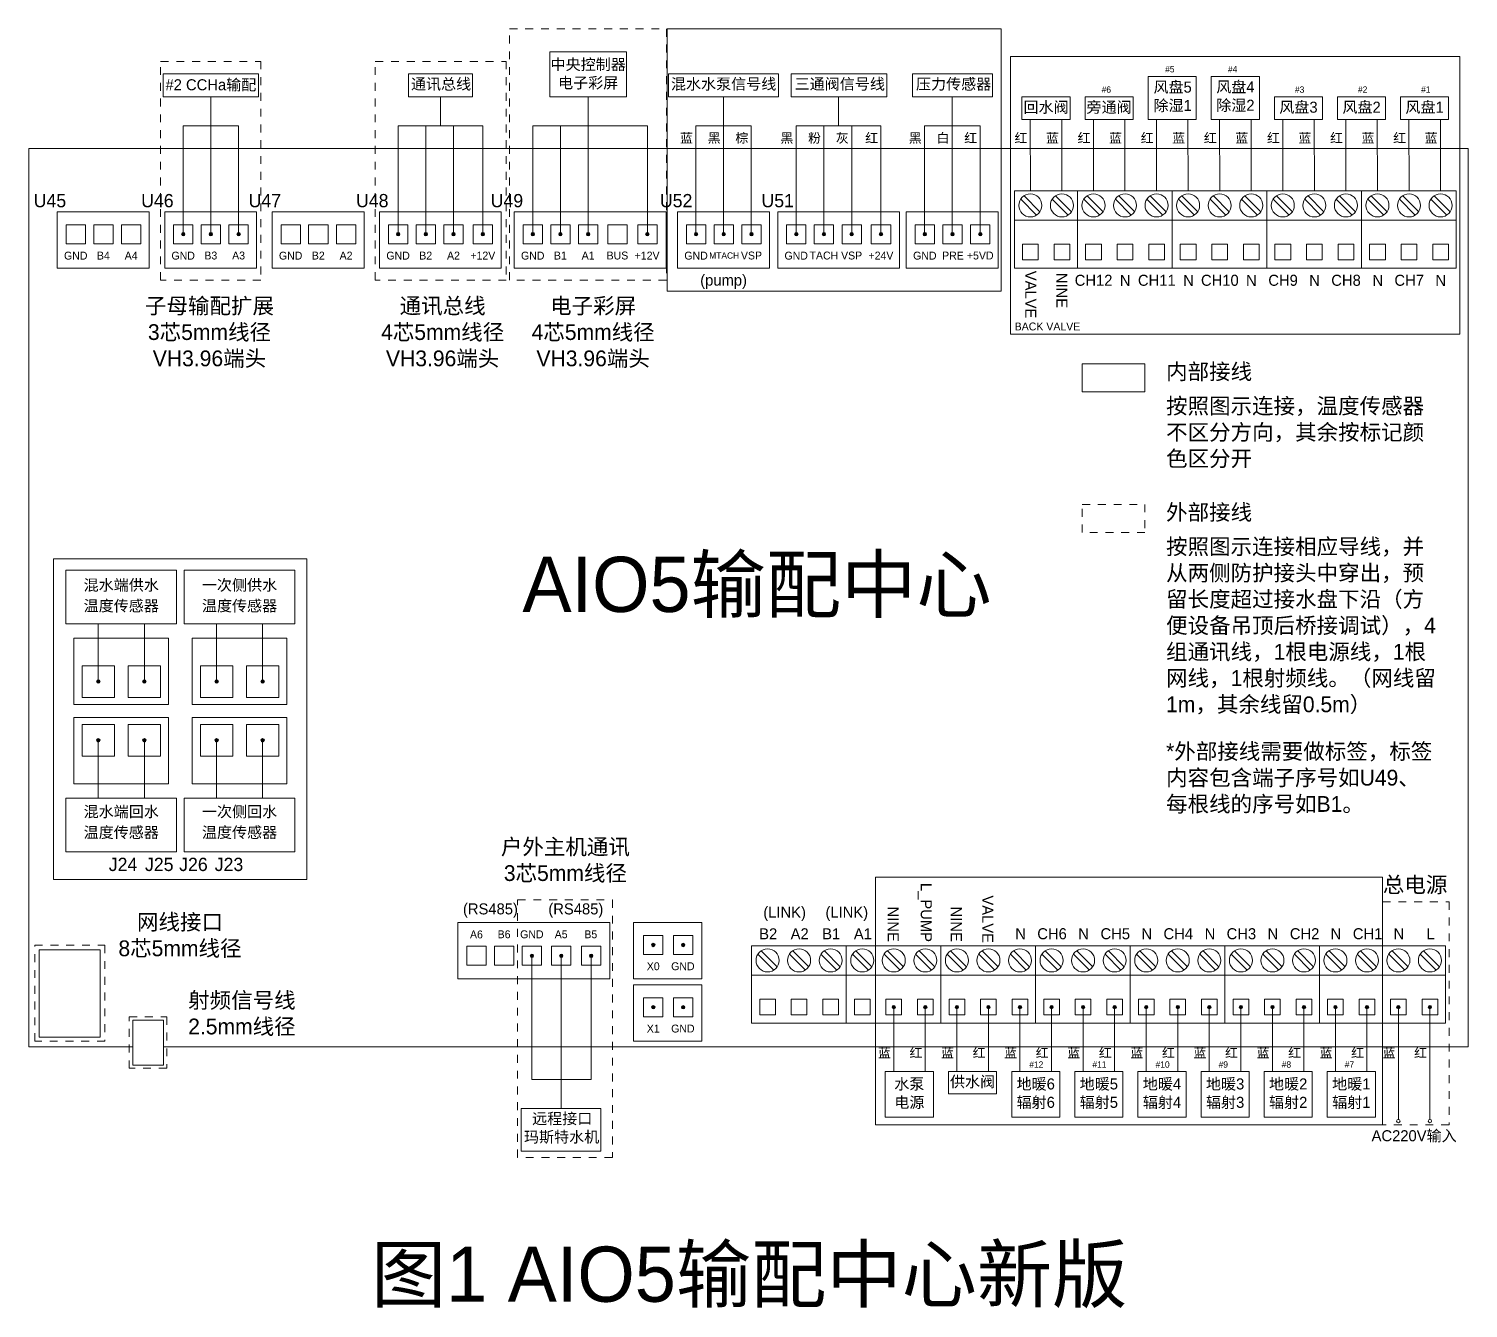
# Model space of a CAD drawing. Header units: millimetres. Extents: x 206 to 1899, y -454 to 296.
# Drawn here: x 1806.9 to 1898.2, y 150.5 to 231.6 of the extents above; entities that cross this region are included whole.
import ezdxf

# ---------------------------------------------------------------- set-up
doc = ezdxf.new("R2010")
doc.units = ezdxf.units.MM
doc.linetypes.add('HIDDEN', pattern=[0.2, 0.1, -0.1])
for name, color, linetype, lineweight in [('标注层', 2, 'Continuous', 15), ('细实线', 7, 'Continuous', 15), ('虚线', 1, 'HIDDEN', 35)]:
    doc.layers.add(name, color=color, linetype=linetype, lineweight=lineweight)
doc.styles.add('微软雅黑M', font='思源黑体M_1.ttf', dxfattribs={"height": 1})
doc.styles.add('长仿宋', font='', dxfattribs={"height": 3.5})
doc.styles.get('长仿宋').set_extended_font_data('仿宋_GB2312')

# ---------------------------------------------------------------- blocks, each defined once
blk = doc.blocks.new('端子')
at = {"lineweight": 9}
blk.add_line((-3.995, -4.903), (-3.995, 0), dxfattribs=at)
at = {"layer": '细实线', "lineweight": 9}
for p, q in [((-3.995, 0), (0, 0)), ((0, 0), (0, -4.903)), ((-2.596, -1.545), (-3.606, -0.534)), ((-2.383, -1.333), (-3.394, -0.322)), ((-0.596, -1.545), (-1.606, -0.534)), ((-0.383, -1.333), (-1.394, -0.322)), ((-3.995, -1.867), (0, -1.867)), ((-3.494, -3.395), (-2.496, -3.395)), ((-3.494, -4.391), (-3.494, -3.395)), ((-2.496, -3.395), (-2.496, -4.391)), ((-1.494, -3.395), (-0.496, -3.395)), ((-1.494, -4.391), (-1.494, -3.395)), ((-0.496, -3.395), (-0.496, -4.391)), ((-2.496, -4.391), (-3.494, -4.391)), ((-0.496, -4.391), (-1.494, -4.391)), ((0, -4.903), (-3.995, -4.903))]:
    blk.add_line(p, q, dxfattribs=at)
for centre in [(-2.995, -0.933), (-0.995, -0.933)]:
    blk.add_circle(centre, 0.73, dxfattribs=at)
blk = doc.blocks.new('接线端子3')
at = {"layer": '细实线', "lineweight": 9}
for p, q in [((-6.005, 0), (0, 0)), ((-6.005, -1.867), (-6.005, 0)), ((0, 0), (0, -4.903)), ((-4.596, -1.545), (-5.606, -0.534)), ((-4.383, -1.333), (-5.394, -0.322)), ((-2.596, -1.545), (-3.606, -0.534)), ((-2.383, -1.333), (-3.394, -0.322)), ((-0.596, -1.545), (-1.606, -0.534)), ((-0.383, -1.333), (-1.394, -0.322)), ((-6.005, -1.867), (0, -1.867)), ((-6.005, -1.867), (-6.005, -4.903)), ((-5.494, -3.395), (-4.496, -3.395)), ((-5.494, -4.391), (-5.494, -3.395)), ((-4.496, -3.395), (-4.496, -4.391)), ((-3.494, -3.395), (-2.496, -3.395)), ((-3.494, -4.391), (-3.494, -3.395)), ((-2.496, -3.395), (-2.496, -4.391)), ((-1.494, -3.395), (-0.496, -3.395)), ((-1.494, -4.391), (-1.494, -3.395)), ((-0.496, -3.395), (-0.496, -4.391)), ((-4.496, -4.391), (-5.494, -4.391)), ((-2.496, -4.391), (-3.494, -4.391)), ((-0.496, -4.391), (-1.494, -4.391)), ((0, -4.903), (-6.005, -4.903))]:
    blk.add_line(p, q, dxfattribs=at)
for centre in [(-4.995, -0.933), (-2.995, -0.933), (-0.995, -0.933)]:
    blk.add_circle(centre, 0.73, dxfattribs=at)

msp = doc.modelspace()

# ---------------------------------------------------------------- hatches: boundary and pattern name
at = {"lineweight": 9}
h = msp.add_hatch(color=256, dxfattribs=at)
h.dxf.hatch_style = 1
h.paths.add_polyline_path([(1816.796, 218.55, 1), (1816.576, 218.55, 1)])
h = msp.add_hatch(color=256, dxfattribs=at)
h.dxf.hatch_style = 1
h.paths.add_polyline_path([(1818.549, 218.55, 1), (1818.329, 218.55, 1)])
h = msp.add_hatch(color=256, dxfattribs=at)
h.dxf.hatch_style = 1
h.paths.add_polyline_path([(1820.311, 218.55, 1), (1820.091, 218.55, 1)])
h = msp.add_hatch(color=256, dxfattribs=at)
h.dxf.hatch_style = 1
h.paths.add_polyline_path([(1830.427, 218.55, 1), (1830.207, 218.55, 1)])
h = msp.add_hatch(color=256, dxfattribs=at)
h.dxf.hatch_style = 1
h.paths.add_polyline_path([(1832.18, 218.55, 1), (1831.96, 218.55, 1)])
h = msp.add_hatch(color=256, dxfattribs=at)
h.dxf.hatch_style = 1
h.paths.add_polyline_path([(1833.941, 218.55, 1), (1833.721, 218.55, 1)])
h = msp.add_hatch(color=256, dxfattribs=at)
h.dxf.hatch_style = 1
h.paths.add_polyline_path([(1835.801, 218.55, 1), (1835.581, 218.55, 1)])
h = msp.add_hatch(color=256, dxfattribs=at)
h.dxf.hatch_style = 1
h.paths.add_polyline_path([(1838.967, 218.55, 1), (1838.747, 218.55, 1)])
h = msp.add_hatch(color=256, dxfattribs=at)
h.dxf.hatch_style = 1
h.paths.add_polyline_path([(1840.72, 218.55, 1), (1840.5, 218.55, 1)])
h = msp.add_hatch(color=256, dxfattribs=at)
h.dxf.hatch_style = 1
h.paths.add_polyline_path([(1842.482, 218.55, 1), (1842.262, 218.55, 1)])
h = msp.add_hatch(color=256, dxfattribs=at)
h.dxf.hatch_style = 1
h.paths.add_polyline_path([(1846.237, 218.55, 1), (1846.017, 218.55, 1)])
h = msp.add_hatch(color=256, dxfattribs=at)
h.dxf.hatch_style = 1
h.paths.add_polyline_path([(1849.327, 218.55, 1), (1849.107, 218.55, 1)])
h = msp.add_hatch(color=256, dxfattribs=at)
h.dxf.hatch_style = 1
h.paths.add_polyline_path([(1851.08, 218.55, 1), (1850.86, 218.55, 1)])
h = msp.add_hatch(color=256, dxfattribs=at)
h.dxf.hatch_style = 1
h.paths.add_polyline_path([(1852.842, 218.55, 1), (1852.622, 218.55, 1)])
h = msp.add_hatch(color=256, dxfattribs=at)
h.dxf.hatch_style = 1
h.paths.add_polyline_path([(1855.68, 218.55, 1), (1855.461, 218.55, 1)])
h = msp.add_hatch(color=256, dxfattribs=at)
h.dxf.hatch_style = 1
h.paths.add_polyline_path([(1857.433, 218.55, 1), (1857.213, 218.55, 1)])
h = msp.add_hatch(color=256, dxfattribs=at)
h.dxf.hatch_style = 1
h.paths.add_polyline_path([(1859.195, 218.55, 1), (1858.975, 218.55, 1)])
h = msp.add_hatch(color=256, dxfattribs=at)
h.dxf.hatch_style = 1
h.paths.add_polyline_path([(1861.055, 218.55, 1), (1860.835, 218.55, 1)])
h = msp.add_hatch(color=256, dxfattribs=at)
h.dxf.hatch_style = 1
h.paths.add_polyline_path([(1863.838, 218.55, 1), (1863.618, 218.55, 1)])
h = msp.add_hatch(color=256, dxfattribs=at)
h.dxf.hatch_style = 1
h.paths.add_polyline_path([(1865.591, 218.55, 1), (1865.371, 218.55, 1)])
h = msp.add_hatch(color=256, dxfattribs=at)
h.dxf.hatch_style = 1
h.paths.add_polyline_path([(1867.353, 218.55, 1), (1867.133, 218.55, 1)])
h = msp.add_hatch(color=256, dxfattribs=at)
h.dxf.hatch_style = 1
h.paths.add_polyline_path([(1811.409, 190.189, 1), (1811.189, 190.189, 1)])
h = msp.add_hatch(color=256, dxfattribs=at)
h.dxf.hatch_style = 1
h.paths.add_polyline_path([(1814.331, 190.189, 1), (1814.111, 190.189, 1)])
h = msp.add_hatch(color=256, dxfattribs=at)
h.dxf.hatch_style = 1
h.paths.add_polyline_path([(1818.912, 190.189, 1), (1818.692, 190.189, 1)])
h = msp.add_hatch(color=256, dxfattribs=at)
h.dxf.hatch_style = 1
h.paths.add_polyline_path([(1821.833, 190.189, 1), (1821.613, 190.189, 1)])
h = msp.add_hatch(color=256, dxfattribs=at)
h.dxf.hatch_style = 1
h.paths.add_polyline_path([(1811.189, 186.464, 1), (1811.409, 186.464, 1)])
h = msp.add_hatch(color=256, dxfattribs=at)
h.dxf.hatch_style = 1
h.paths.add_polyline_path([(1814.111, 186.464, 1), (1814.331, 186.464, 1)])
h = msp.add_hatch(color=256, dxfattribs=at)
h.dxf.hatch_style = 1
h.paths.add_polyline_path([(1818.692, 186.464, 1), (1818.912, 186.464, 1)])
h = msp.add_hatch(color=256, dxfattribs=at)
h.dxf.hatch_style = 1
h.paths.add_polyline_path([(1821.613, 186.464, 1), (1821.833, 186.464, 1)])
h = msp.add_hatch(color=256, dxfattribs=at)
h.dxf.hatch_style = 1
h.paths.add_polyline_path([(1846.611, 173.491, 1), (1846.391, 173.491, 1)])
h = msp.add_hatch(color=256, dxfattribs=at)
h.dxf.hatch_style = 1
h.paths.add_polyline_path([(1848.506, 173.491, 1), (1848.286, 173.491, 1)])
h = msp.add_hatch(color=256, dxfattribs=at)
h.dxf.hatch_style = 1
h.paths.add_polyline_path([(1838.912, 172.803, 1), (1838.692, 172.803, 1)])
h = msp.add_hatch(color=256, dxfattribs=at)
h.dxf.hatch_style = 1
h.paths.add_polyline_path([(1840.772, 172.803, 1), (1840.552, 172.803, 1)])
h = msp.add_hatch(color=256, dxfattribs=at)
h.dxf.hatch_style = 1
h.paths.add_polyline_path([(1842.667, 172.803, 1), (1842.447, 172.803, 1)])
h = msp.add_hatch(color=256, dxfattribs=at)
h.dxf.hatch_style = 1
h.paths.add_polyline_path([(1846.611, 169.542, 1), (1846.391, 169.542, 1)])
h = msp.add_hatch(color=256, dxfattribs=at)
h.dxf.hatch_style = 1
h.paths.add_polyline_path([(1848.506, 169.542, 1), (1848.286, 169.542, 1)])
h = msp.add_hatch(color=256, dxfattribs=at)
h.dxf.hatch_style = 1
h.paths.add_polyline_path([(1861.865, 169.55, 1), (1861.645, 169.55, 1)])
h = msp.add_hatch(color=256, dxfattribs=at)
h.dxf.hatch_style = 1
h.paths.add_polyline_path([(1863.865, 169.55, 1), (1863.645, 169.55, 1)])
h = msp.add_hatch(color=256, dxfattribs=at)
h.dxf.hatch_style = 1
h.paths.add_polyline_path([(1865.87, 169.55, 1), (1865.65, 169.55, 1)])
h = msp.add_hatch(color=256, dxfattribs=at)
h.dxf.hatch_style = 1
h.paths.add_polyline_path([(1867.87, 169.55, 1), (1867.65, 169.55, 1)])
h = msp.add_hatch(color=256, dxfattribs=at)
h.dxf.hatch_style = 1
h.paths.add_polyline_path([(1869.87, 169.55, 1), (1869.65, 169.55, 1)])
h = msp.add_hatch(color=256, dxfattribs=at)
h.dxf.hatch_style = 1
h.paths.add_polyline_path([(1871.875, 169.55, 1), (1871.655, 169.55, 1)])
h = msp.add_hatch(color=256, dxfattribs=at)
h.dxf.hatch_style = 1
h.paths.add_polyline_path([(1873.875, 169.55, 1), (1873.655, 169.55, 1)])
h = msp.add_hatch(color=256, dxfattribs=at)
h.dxf.hatch_style = 1
h.paths.add_polyline_path([(1875.875, 169.55, 1), (1875.655, 169.55, 1)])
h = msp.add_hatch(color=256, dxfattribs=at)
h.dxf.hatch_style = 1
h.paths.add_polyline_path([(1877.88, 169.55, 1), (1877.66, 169.55, 1)])
h = msp.add_hatch(color=256, dxfattribs=at)
h.dxf.hatch_style = 1
h.paths.add_polyline_path([(1879.88, 169.55, 1), (1879.66, 169.55, 1)])
h = msp.add_hatch(color=256, dxfattribs=at)
h.dxf.hatch_style = 1
h.paths.add_polyline_path([(1881.88, 169.55, 1), (1881.66, 169.55, 1)])
h = msp.add_hatch(color=256, dxfattribs=at)
h.dxf.hatch_style = 1
h.paths.add_polyline_path([(1883.885, 169.55, 1), (1883.665, 169.55, 1)])
h = msp.add_hatch(color=256, dxfattribs=at)
h.dxf.hatch_style = 1
h.paths.add_polyline_path([(1885.885, 169.55, 1), (1885.665, 169.55, 1)])
h = msp.add_hatch(color=256, dxfattribs=at)
h.dxf.hatch_style = 1
h.paths.add_polyline_path([(1887.885, 169.55, 1), (1887.665, 169.55, 1)])
h = msp.add_hatch(color=256, dxfattribs=at)
h.dxf.hatch_style = 1
h.paths.add_polyline_path([(1889.88, 169.55, 1), (1889.66, 169.55, 1)])
h = msp.add_hatch(color=256, dxfattribs=at)
h.dxf.hatch_style = 1
h.paths.add_polyline_path([(1891.88, 169.55, 1), (1891.66, 169.55, 1)])
h = msp.add_hatch(color=256, dxfattribs=at)
h.dxf.hatch_style = 1
h.paths.add_polyline_path([(1893.874, 169.55, 1), (1893.654, 169.55, 1)])
h = msp.add_hatch(color=256, dxfattribs=at)
h.dxf.hatch_style = 1
h.paths.add_polyline_path([(1895.874, 169.55, 1), (1895.654, 169.55, 1)])

# ---------------------------------------------------------------- linework, layer by layer
for centre in [(1816.686, 218.55), (1818.439, 218.55), (1820.201, 218.55), (1830.317, 218.55), (1832.07, 218.55), (1833.831, 218.55), (1835.691, 218.55), (1838.857, 218.55), (1840.61, 218.55), (1842.372, 218.55), (1846.127, 218.55), (1849.217, 218.55), (1850.97, 218.55), (1852.732, 218.55), (1855.571, 218.55), (1857.323, 218.55), (1859.085, 218.55), (1860.945, 218.55), (1863.728, 218.55), (1865.481, 218.55), (1867.243, 218.55), (1811.299, 190.189), (1814.221, 190.189), (1818.802, 190.189), (1821.723, 190.189), (1811.299, 186.464), (1814.221, 186.464), (1818.802, 186.464), (1821.723, 186.464), (1846.501, 173.491), (1848.396, 173.491), (1838.802, 172.803), (1840.662, 172.803), (1842.557, 172.803), (1846.501, 169.542), (1848.396, 169.542), (1861.755, 169.55), (1863.755, 169.55), (1865.76, 169.55), (1867.76, 169.55), (1869.76, 169.55), (1871.765, 169.55), (1873.765, 169.55), (1875.765, 169.55), (1877.77, 169.55), (1879.77, 169.55), (1881.77, 169.55), (1883.775, 169.55), (1885.775, 169.55), (1887.775, 169.55), (1889.77, 169.55), (1891.77, 169.55), (1893.764, 169.55), (1895.764, 169.55), (1893.764, 162.324), (1895.764, 162.324)]:
    msp.add_circle(centre, 0.11, dxfattribs=at)
at = {"layer": '细实线', "lineweight": 9}
for p, q in [((1818.439, 225.419), (1818.439, 227.263)), ((1833.004, 225.419), (1833.004, 227.263)), ((1842.372, 225.419), (1842.372, 227.263)), ((1850.955, 225.419), (1850.955, 227.263)), ((1858.258, 225.419), (1858.258, 227.263)), ((1865.466, 225.419), (1865.466, 227.263)), ((1816.686, 218.55), (1816.686, 225.419)), ((1816.686, 225.419), (1820.201, 225.419)), ((1818.439, 218.55), (1818.439, 225.419)), ((1818.439, 225.419), (1818.439, 225.419)), ((1820.201, 218.55), (1820.201, 225.419)), ((1830.317, 218.55), (1830.317, 225.419)), ((1830.317, 225.419), (1835.691, 225.419)), ((1832.07, 218.55), (1832.07, 225.419)), ((1833.831, 218.55), (1833.831, 225.419)), ((1835.691, 218.55), (1835.691, 225.419)), ((1838.857, 218.55), (1838.857, 225.419)), ((1838.857, 225.419), (1846.127, 225.419)), ((1840.61, 218.55), (1840.61, 225.419)), ((1842.372, 218.55), (1842.372, 225.419)), ((1846.127, 218.55), (1846.127, 225.419)), ((1849.202, 218.55), (1849.202, 225.419)), ((1849.202, 225.419), (1852.716, 225.419)), ((1850.955, 218.55), (1850.955, 225.419)), ((1850.955, 225.419), (1850.955, 225.419)), ((1852.716, 218.55), (1852.716, 225.419)), ((1855.571, 218.55), (1855.571, 225.419)), ((1855.571, 225.419), (1860.945, 225.419)), ((1857.323, 218.55), (1857.323, 225.419)), ((1859.085, 218.55), (1859.085, 225.419)), ((1860.945, 218.55), (1860.945, 225.419)), ((1863.713, 218.55), (1863.713, 225.419)), ((1863.713, 225.419), (1867.227, 225.419)), ((1865.466, 218.55), (1865.466, 225.419)), ((1867.227, 218.55), (1867.227, 225.419)), ((1869.42, 221.308), (1873.414, 221.308)), ((1869.42, 219.441), (1869.42, 221.308)), ((1871.03, 219.976), (1870.02, 220.986)), ((1873.03, 219.976), (1872.02, 220.986)), ((1873.414, 221.308), (1873.414, 216.406)), ((1870.818, 219.763), (1869.807, 220.774)), ((1872.818, 219.763), (1871.807, 220.774)), ((1869.42, 219.441), (1873.414, 219.441)), ((1869.42, 219.441), (1869.42, 216.406)), ((1869.92, 217.913), (1870.917, 217.913)), ((1869.92, 216.917), (1869.92, 217.913)), ((1870.917, 217.913), (1870.917, 216.917)), ((1871.92, 217.913), (1872.917, 217.913)), ((1871.92, 216.917), (1871.92, 217.913)), ((1872.917, 217.913), (1872.917, 216.917)), ((1873.414, 216.406), (1869.42, 216.406)), ((1870.917, 216.917), (1869.92, 216.917)), ((1872.917, 216.917), (1871.92, 216.917)), ((1811.299, 190.189), (1811.299, 193.851)), ((1814.221, 190.189), (1814.221, 193.851)), ((1818.802, 190.189), (1818.802, 193.851)), ((1821.723, 190.189), (1821.723, 193.851)), ((1811.299, 186.464), (1811.299, 182.802)), ((1814.221, 186.464), (1814.221, 182.802)), ((1818.802, 186.464), (1818.802, 182.802)), ((1821.723, 186.464), (1821.723, 182.802)), ((1838.802, 172.803), (1838.802, 164.967)), ((1840.662, 172.803), (1840.662, 164.967)), ((1842.557, 172.803), (1842.557, 164.967)), ((1838.802, 164.967), (1842.557, 164.967)), ((1840.662, 164.967), (1840.662, 163.123)), ((1840.662, 163.123), (1840.662, 163.123))]:
    msp.add_line(p, q, dxfattribs=at)
at = {"layer": '细实线', "color": 1, "lineweight": 9}
for p, q in [((1870.419, 221.308), (1870.413, 225.817)), ((1874.421, 221.308), (1874.415, 225.817)), ((1878.424, 221.308), (1878.418, 225.817)), ((1882.429, 221.308), (1882.423, 225.817)), ((1886.434, 221.308), (1886.428, 225.817)), ((1890.434, 221.308), (1890.428, 225.817)), ((1894.438, 221.308), (1894.433, 225.817)), ((1863.755, 169.55), (1863.755, 165.473)), ((1867.76, 169.55), (1867.76, 165.473)), ((1871.76, 169.55), (1871.76, 165.473)), ((1875.765, 169.55), (1875.765, 165.473)), ((1879.77, 169.55), (1879.77, 165.473)), ((1883.77, 169.55), (1883.77, 165.473)), ((1887.775, 169.55), (1887.775, 165.473)), ((1891.77, 169.55), (1891.77, 165.473)), ((1895.764, 169.55), (1895.764, 162.434))]:
    msp.add_line(p, q, dxfattribs=at)
at = {"layer": '细实线', "color": 5, "lineweight": 9}
for p, q in [((1872.419, 221.308), (1872.412, 225.817)), ((1876.421, 221.308), (1876.414, 225.817)), ((1880.424, 221.308), (1880.417, 225.817)), ((1884.429, 221.308), (1884.422, 225.817)), ((1888.434, 221.308), (1888.427, 225.817)), ((1892.434, 221.308), (1892.427, 225.817)), ((1896.438, 221.308), (1896.432, 225.817)), ((1861.755, 169.55), (1861.755, 165.473)), ((1865.76, 169.55), (1865.76, 165.473)), ((1869.76, 169.55), (1869.76, 165.473)), ((1873.765, 169.55), (1873.765, 165.473)), ((1877.77, 169.55), (1877.77, 165.473)), ((1881.77, 169.55), (1881.77, 165.473)), ((1885.775, 169.55), (1885.775, 165.473)), ((1889.77, 169.55), (1889.77, 165.473)), ((1893.764, 169.55), (1893.764, 162.434))]:
    msp.add_line(p, q, dxfattribs=at)
at = {"layer": '细实线', "lineweight": 9, "ltscale": 10}
for points in [[(1847.371, 231.571), (1868.575, 231.571), (1868.575, 214.932), (1847.371, 214.932)], [(1869.158, 229.812), (1897.654, 229.812), (1897.654, 212.221), (1869.158, 212.221)], [(1808.461, 197.973), (1824.527, 197.973), (1824.527, 177.648), (1808.461, 177.648)], [(1860.6, 177.783), (1892.764, 177.783), (1892.764, 162.079), (1860.6, 162.079)]]:
    msp.add_lwpolyline(points, close=True, dxfattribs=at)
at = {"layer": '细实线', "lineweight": 9}
for points in [[(1839.931, 230.12), (1844.812, 230.12), (1844.812, 227.263), (1839.931, 227.263)], [(1815.41, 228.709), (1821.468, 228.709), (1821.468, 227.263), (1815.41, 227.263)], [(1830.98, 228.709), (1835.028, 228.709), (1835.028, 227.263), (1830.98, 227.263)], [(1847.473, 228.709), (1854.436, 228.709), (1854.436, 227.263), (1847.473, 227.263)], [(1855.24, 228.709), (1861.305, 228.709), (1861.305, 227.263), (1855.24, 227.263)], [(1862.953, 228.709), (1868.023, 228.709), (1868.023, 227.263), (1862.953, 227.263)], [(1880.946, 225.817), (1877.893, 225.817), (1877.893, 228.555), (1880.946, 228.555)], [(1884.951, 225.817), (1881.898, 225.817), (1881.898, 228.555), (1884.951, 228.555)], [(1872.939, 225.817), (1869.887, 225.817), (1869.887, 227.263), (1872.939, 227.263)], [(1876.941, 225.817), (1873.888, 225.817), (1873.888, 227.263), (1876.941, 227.263)], [(1888.951, 225.817), (1885.898, 225.817), (1885.898, 227.263), (1888.951, 227.263)], [(1892.955, 225.817), (1889.903, 225.817), (1889.903, 227.263), (1892.955, 227.263)], [(1896.95, 225.817), (1893.898, 225.817), (1893.898, 227.263), (1896.95, 227.263)], [(1808.694, 219.975), (1814.521, 219.975), (1814.521, 216.406), (1808.694, 216.406)], [(1809.257, 219.15), (1810.484, 219.15), (1810.484, 217.949), (1809.257, 217.949)], [(1811.01, 219.15), (1812.237, 219.15), (1812.237, 217.949), (1811.01, 217.949)], [(1812.772, 219.15), (1813.999, 219.15), (1813.999, 217.949), (1812.772, 217.949)], [(1815.51, 219.975), (1821.336, 219.975), (1821.336, 216.406), (1815.51, 216.406)], [(1816.072, 219.15), (1817.3, 219.15), (1817.3, 217.949), (1816.072, 217.949)], [(1817.825, 219.15), (1819.053, 219.15), (1819.053, 217.949), (1817.825, 217.949)], [(1819.587, 219.15), (1820.814, 219.15), (1820.814, 217.949), (1819.587, 217.949)], [(1822.325, 219.975), (1828.152, 219.975), (1828.152, 216.406), (1822.325, 216.406)], [(1822.888, 219.15), (1824.115, 219.15), (1824.115, 217.949), (1822.888, 217.949)], [(1824.641, 219.15), (1825.868, 219.15), (1825.868, 217.949), (1824.641, 217.949)], [(1826.402, 219.15), (1827.63, 219.15), (1827.63, 217.949), (1826.402, 217.949)], [(1829.14, 219.975), (1836.855, 219.975), (1836.855, 216.406), (1829.14, 216.406)], [(1829.703, 219.15), (1830.93, 219.15), (1830.93, 217.949), (1829.703, 217.949)], [(1831.456, 219.15), (1832.683, 219.15), (1832.683, 217.949), (1831.456, 217.949)], [(1833.218, 219.15), (1834.445, 219.15), (1834.445, 217.949), (1833.218, 217.949)], [(1835.077, 219.15), (1836.305, 219.15), (1836.305, 217.949), (1835.077, 217.949)], [(1837.681, 219.975), (1847.311, 219.975), (1847.311, 216.406), (1837.681, 216.406)], [(1838.243, 219.15), (1839.471, 219.15), (1839.471, 217.949), (1838.243, 217.949)], [(1839.996, 219.15), (1841.224, 219.15), (1841.224, 217.949), (1839.996, 217.949)], [(1841.758, 219.15), (1842.986, 219.15), (1842.986, 217.949), (1841.758, 217.949)], [(1843.618, 219.15), (1844.845, 219.15), (1844.845, 217.949), (1843.618, 217.949)], [(1845.513, 219.15), (1846.741, 219.15), (1846.741, 217.949), (1845.513, 217.949)], [(1848.041, 219.975), (1853.868, 219.975), (1853.868, 216.406), (1848.041, 216.406)], [(1848.604, 219.15), (1849.831, 219.15), (1849.831, 217.949), (1848.604, 217.949)], [(1850.357, 219.15), (1851.584, 219.15), (1851.584, 217.949), (1850.357, 217.949)], [(1852.118, 219.15), (1853.346, 219.15), (1853.346, 217.949), (1852.118, 217.949)], [(1854.394, 219.975), (1862.109, 219.975), (1862.109, 216.406), (1854.394, 216.406)], [(1854.957, 219.15), (1856.184, 219.15), (1856.184, 217.949), (1854.957, 217.949)], [(1856.71, 219.15), (1857.937, 219.15), (1857.937, 217.949), (1856.71, 217.949)], [(1858.472, 219.15), (1859.699, 219.15), (1859.699, 217.949), (1858.472, 217.949)], [(1860.331, 219.15), (1861.559, 219.15), (1861.559, 217.949), (1860.331, 217.949)], [(1862.552, 219.975), (1868.379, 219.975), (1868.379, 216.406), (1862.552, 216.406)], [(1863.115, 219.15), (1864.342, 219.15), (1864.342, 217.949), (1863.115, 217.949)], [(1864.868, 219.15), (1866.095, 219.15), (1866.095, 217.949), (1864.868, 217.949)], [(1866.63, 219.15), (1867.857, 219.15), (1867.857, 217.949), (1866.63, 217.949)], [(1873.704, 210.339), (1877.688, 210.339), (1877.688, 208.556), (1873.704, 208.556)], [(1809.246, 193.851), (1816.263, 193.851), (1816.263, 197.26), (1809.246, 197.26)], [(1816.748, 193.851), (1823.765, 193.851), (1823.765, 197.26), (1816.748, 197.26)], [(1809.752, 188.736), (1815.757, 188.736), (1815.757, 192.944), (1809.752, 192.944)], [(1817.254, 188.736), (1823.259, 188.736), (1823.259, 192.944), (1817.254, 192.944)], [(1810.276, 191.19), (1812.322, 191.19), (1812.322, 189.187), (1810.276, 189.187)], [(1813.198, 191.19), (1815.244, 191.19), (1815.244, 189.187), (1813.198, 189.187)], [(1817.779, 191.19), (1819.824, 191.19), (1819.824, 189.187), (1817.779, 189.187)], [(1820.7, 191.19), (1822.746, 191.19), (1822.746, 189.187), (1820.7, 189.187)], [(1809.752, 183.709), (1815.757, 183.709), (1815.757, 187.918), (1809.752, 187.918)], [(1810.276, 185.463), (1812.322, 185.463), (1812.322, 187.466), (1810.276, 187.466)], [(1813.198, 185.463), (1815.244, 185.463), (1815.244, 187.466), (1813.198, 187.466)], [(1817.254, 183.709), (1823.259, 183.709), (1823.259, 187.918), (1817.254, 187.918)], [(1817.779, 185.463), (1819.824, 185.463), (1819.824, 187.466), (1817.779, 187.466)], [(1820.7, 185.463), (1822.746, 185.463), (1822.746, 187.466), (1820.7, 187.466)], [(1809.246, 182.802), (1816.263, 182.802), (1816.263, 179.393), (1809.246, 179.393)], [(1816.748, 182.802), (1823.765, 182.802), (1823.765, 179.393), (1816.748, 179.393)], [(1834.111, 174.916), (1843.741, 174.916), (1843.741, 171.347), (1834.111, 171.347)], [(1845.255, 174.916), (1849.58, 174.916), (1849.58, 171.347), (1845.255, 171.347)], [(1845.887, 174.092), (1847.115, 174.092), (1847.115, 172.89), (1845.887, 172.89)], [(1847.783, 174.092), (1849.01, 174.092), (1849.01, 172.89), (1847.783, 172.89)], [(1807.543, 173.174), (1811.409, 173.174), (1811.409, 167.643), (1807.543, 167.643)], [(1834.674, 173.404), (1835.901, 173.404), (1835.901, 172.202), (1834.674, 172.202)], [(1836.427, 173.404), (1837.654, 173.404), (1837.654, 172.202), (1836.427, 172.202)], [(1838.188, 173.404), (1839.416, 173.404), (1839.416, 172.202), (1838.188, 172.202)], [(1840.048, 173.404), (1841.276, 173.404), (1841.276, 172.202), (1840.048, 172.202)], [(1841.943, 173.404), (1843.171, 173.404), (1843.171, 172.202), (1841.943, 172.202)], [(1845.255, 170.967), (1849.58, 170.967), (1849.58, 167.398), (1845.255, 167.398)], [(1845.887, 170.143), (1847.115, 170.143), (1847.115, 168.941), (1845.887, 168.941)], [(1847.783, 170.143), (1849.01, 170.143), (1849.01, 168.941), (1847.783, 168.941)], [(1813.487, 165.866), (1815.431, 165.866), (1815.431, 168.718), (1813.487, 168.718)], [(1864.271, 162.581), (1861.218, 162.581), (1861.218, 165.473), (1864.271, 165.473)], [(1868.275, 164.057), (1865.223, 164.057), (1865.223, 165.473), (1868.275, 165.473)], [(1872.286, 162.581), (1869.234, 162.581), (1869.234, 165.473), (1872.286, 165.473)], [(1876.289, 162.581), (1873.237, 162.581), (1873.237, 165.473), (1876.289, 165.473)], [(1880.294, 162.581), (1877.242, 162.581), (1877.242, 165.473), (1880.294, 165.473)], [(1884.299, 162.581), (1881.247, 162.581), (1881.247, 165.473), (1884.299, 165.473)], [(1888.299, 162.581), (1885.247, 162.581), (1885.247, 165.473), (1888.299, 165.473)], [(1892.304, 162.581), (1889.252, 162.581), (1889.252, 165.473), (1892.304, 165.473)], [(1838.12, 163.123), (1843.179, 163.123), (1843.179, 160.413), (1838.12, 160.413)]]:
    msp.add_lwpolyline(points, close=True, dxfattribs=at)
msp.add_lwpolyline([(1813.487, 167.022), (1806.889, 167.022), (1806.889, 223.988), (1898.193, 223.988), (1898.193, 167.022), (1815.431, 167.022)], dxfattribs=at)
for centre in [(1870.419, 220.375), (1872.419, 220.375)]:
    msp.add_circle(centre, 0.73, dxfattribs=at)
at = {"layer": '虚线', "lineweight": 9, "ltscale": 5}
for points in [[(1837.383, 231.571), (1847.34, 231.571), (1847.34, 215.643), (1837.383, 215.643)], [(1815.251, 229.505), (1821.606, 229.505), (1821.606, 215.643), (1815.251, 215.643)], [(1828.866, 229.505), (1837.177, 229.505), (1837.177, 215.643), (1828.866, 215.643)], [(1873.704, 201.423), (1877.688, 201.423), (1877.688, 199.64), (1873.704, 199.64)], [(1837.895, 176.343), (1843.908, 176.343), (1843.908, 160.014), (1837.895, 160.014)], [(1892.764, 176.226), (1896.98, 176.226), (1896.98, 162.079), (1892.764, 162.079)], [(1807.268, 173.469), (1811.718, 173.469), (1811.718, 167.396), (1807.268, 167.396)], [(1813.255, 168.931), (1815.636, 168.931), (1815.636, 165.669), (1813.255, 165.669)]]:
    msp.add_lwpolyline(points, close=True, dxfattribs=at)

# ---------------------------------------------------------------- block references
at = {"lineweight": 9}
for name, p in [('接线端子3', (1879.419, 221.308)), ('接线端子3', (1885.423, 221.308)), ('接线端子3', (1891.428, 221.308)), ('接线端子3', (1897.433, 221.308)), ('接线端子3', (1858.745, 173.443)), ('接线端子3', (1864.75, 173.443)), ('接线端子3', (1870.755, 173.443)), ('接线端子3', (1876.76, 173.443)), ('接线端子3', (1882.765, 173.443)), ('接线端子3', (1888.77, 173.443)), ('端子', (1892.764, 173.443)), ('端子', (1896.759, 173.443))]:
    msp.add_blockref(name, p, dxfattribs=at)

# ---------------------------------------------------------------- texts
at = {"lineweight": 9, "char_height": 0.4, "width": 0.84624, "attachment_point": 1, "style": '微软雅黑M'}
for s, insert in [('#5', (1878.969, 229.209)), ('#4', (1882.954, 229.209)), ('#6', (1874.94, 227.918)), ('#3', (1887.201, 227.918)), ('#2', (1891.201, 227.918)), ('#1', (1895.206, 227.918)), ('#12', (1870.35, 166.11)), ('#11', (1874.355, 166.11)), ('#10', (1878.36, 166.11)), ('#9', (1882.36, 166.11)), ('#8', (1886.365, 166.11)), ('#7', (1890.36, 166.11))]:
    msp.add_mtext(s, dxfattribs=dict(at, insert=insert))
at = {"layer": '标注层', "color": 0, "lineweight": 9, "style": '长仿宋'}
for s, width, gutter_width, insert, char_height, attachment_point in [('{\\f思源黑体M|b0|i0|c134|p34;通讯总线}', 8.14739, 17.5, (1831.128, 228.423), 0.7, 1), ('{\\f思源黑体M|b0|i0|c134|p34;混水水泵信号线}', 8.14739, 17.5, (1847.621, 228.423), 0.7, 1), ('{\\f思源黑体M|b0|i0|c134|p34;三通阀信号线}', 8.14739, 17.5, (1855.465, 228.423), 0.7, 1), ('{\\f思源黑体M|b0|i0|c134|p34;压力传感器}', 8.14739, 17.5, (1863.165, 228.423), 0.7, 1), ('{\\f思源黑体M|b0|i0|c134|p34;风盘5\\P除湿1}', 3.05239, 17.5, (1879.443, 227.255), 0.7, 5), ('{\\f思源黑体M|b0|i0|c134|p34;风盘4\\P除湿2}', 3.05239, 17.5, (1883.424, 227.269), 0.7, 5), ('{\\f思源黑体M|b0|i0|c134|p34;回水阀}', 3.05239, 17.5, (1871.413, 226.563), 0.7, 5), ('{\\f思源黑体M|b0|i0|c134|p34;旁通阀}', 3.05239, 17.5, (1875.415, 226.563), 0.7, 5), ('{\\f思源黑体M|b0|i0|c134|p34;风盘3}', 3.05239, 17.5, (1887.424, 226.563), 0.7, 5), ('{\\f思源黑体M|b0|i0|c134|p34;风盘2}', 3.05239, 17.5, (1891.429, 226.563), 0.7, 5), ('{\\f思源黑体M|b0|i0|c134|p34;风盘1}', 3.05239, 17.5, (1895.424, 226.563), 0.7, 5), ('{\\f思源黑体M|b0|i0|c134|p34;蓝}', 1.76671, 21, (1848.198, 224.951), 0.6, 1), ('{\\f思源黑体M|b0|i0|c134|p34;黑}', 1.76671, 21, (1849.951, 224.951), 0.6, 1), ('{\\f思源黑体M|b0|i0|c134|p34;棕}', 1.76671, 21, (1851.713, 224.951), 0.6, 1), ('{\\f思源黑体M|b0|i0|c134|p34;黑}', 1.76671, 21, (1854.567, 224.951), 0.6, 1), ('{\\f思源黑体M|b0|i0|c134|p34;粉}', 1.76671, 21, (1856.32, 224.951), 0.6, 1), ('{\\f思源黑体M|b0|i0|c134|p34;灰}', 1.76671, 21, (1858.082, 224.951), 0.6, 1), ('{\\f思源黑体M|b0|i0|c134|p34;红}', 1.76671, 21, (1859.942, 224.951), 0.6, 1), ('{\\f思源黑体M|b0|i0|c134|p34;黑}', 1.76671, 21, (1862.709, 224.951), 0.6, 1), ('{\\f思源黑体M|b0|i0|c134|p34;白}', 1.76671, 21, (1864.462, 224.951), 0.6, 1), ('{\\f思源黑体M|b0|i0|c134|p34;红}', 1.76671, 21, (1866.224, 224.951), 0.6, 1), ('{\\f思源黑体M|b0|i0|c134|p34;红}', 1.76671, 21, (1869.412, 224.951), 0.6, 1), ('{\\f思源黑体M|b0|i0|c134|p34;蓝}', 1.76671, 21, (1871.412, 224.951), 0.6, 1), ('{\\f思源黑体M|b0|i0|c134|p34;红}', 1.76671, 21, (1873.414, 224.951), 0.6, 1), ('{\\f思源黑体M|b0|i0|c134|p34;蓝}', 1.76671, 21, (1875.414, 224.951), 0.6, 1), ('{\\f思源黑体M|b0|i0|c134|p34;红}', 1.76671, 21, (1877.417, 224.951), 0.6, 1), ('{\\f思源黑体M|b0|i0|c134|p34;蓝}', 1.76671, 21, (1879.417, 224.951), 0.6, 1), ('{\\f思源黑体M|b0|i0|c134|p34;红}', 1.76671, 21, (1881.422, 224.951), 0.6, 1), ('{\\f思源黑体M|b0|i0|c134|p34;蓝}', 1.76671, 21, (1883.422, 224.951), 0.6, 1), ('{\\f思源黑体M|b0|i0|c134|p34;红}', 1.76671, 21, (1885.427, 224.951), 0.6, 1), ('{\\f思源黑体M|b0|i0|c134|p34;蓝}', 1.76671, 21, (1887.426, 224.951), 0.6, 1), ('{\\f思源黑体M|b0|i0|c134|p34;红}', 1.76671, 21, (1889.427, 224.951), 0.6, 1), ('{\\f思源黑体M|b0|i0|c134|p34;蓝}', 1.76671, 21, (1891.426, 224.951), 0.6, 1), ('{\\f思源黑体M|b0|i0|c134|p34;红}', 1.76671, 21, (1893.432, 224.951), 0.6, 1), ('{\\f思源黑体M|b0|i0|c134|p34;蓝}', 1.76671, 21, (1895.431, 224.951), 0.6, 1), ('{\\f思源黑体M|b0|i0|c134|p34;U45}', 9.77687, 21, (1807.2, 221.098), 0.84, 1), ('{\\f思源黑体M|b0|i0|c134|p34;U46}', 9.77687, 21, (1814.015, 221.098), 0.84, 1), ('{\\f思源黑体M|b0|i0|c134|p34;U47}', 9.77687, 21, (1820.831, 221.098), 0.84, 1), ('{\\f思源黑体M|b0|i0|c134|p34;U48}', 9.77687, 21, (1827.646, 221.098), 0.84, 1), ('{\\f思源黑体M|b0|i0|c134|p34;U49}', 9.77687, 21, (1836.186, 221.098), 0.84, 1), ('{\\f思源黑体M|b0|i0|c134|p34;U52}', 9.77687, 21, (1846.921, 221.098), 0.84, 1), ('{\\f思源黑体M|b0|i0|c134|p34;U51}', 9.77687, 21, (1853.362, 221.098), 0.84, 1), ('{\\f思源黑体M|b0|i0|c134|p34;GND}', 2.19068, 21, (1809.867, 217.186), 0.5, 5), ('{\\f思源黑体M|b0|i0|c134|p34;B4}', 2.19068, 21, (1811.62, 217.195), 0.5, 5), ('{\\f思源黑体M|b0|i0|c134|p34;A4}', 2.19068, 21, (1813.382, 217.195), 0.5, 5), ('{\\f思源黑体M|b0|i0|c134|p34;GND}', 2.19068, 21, (1816.682, 217.186), 0.5, 5), ('{\\f思源黑体M|b0|i0|c134|p34;B3}', 2.19068, 21, (1818.435, 217.195), 0.5, 5), ('{\\f思源黑体M|b0|i0|c134|p34;A3}', 2.19068, 21, (1820.197, 217.195), 0.5, 5), ('{\\f思源黑体M|b0|i0|c134|p34;GND}', 2.19068, 21, (1823.498, 217.186), 0.5, 5), ('{\\f思源黑体M|b0|i0|c134|p34;B2}', 2.19068, 21, (1825.251, 217.195), 0.5, 5), ('{\\f思源黑体M|b0|i0|c134|p34;A2}', 2.19068, 21, (1827.013, 217.195), 0.5, 5), ('{\\f思源黑体M|b0|i0|c134|p34;GND}', 2.19068, 21, (1830.313, 217.186), 0.5, 5), ('{\\f思源黑体M|b0|i0|c134|p34;B2}', 2.19068, 21, (1832.066, 217.195), 0.5, 5), ('{\\f思源黑体M|b0|i0|c134|p34;A2}', 2.19068, 21, (1833.828, 217.195), 0.5, 5), ('{\\f思源黑体M|b0|i0|c134|p34;+12V}', 2.19068, 21, (1835.688, 217.195), 0.5, 5), ('{\\f思源黑体M|b0|i0|c134|p34;GND}', 2.19068, 21, (1838.854, 217.186), 0.5, 5), ('{\\f思源黑体M|b0|i0|c134|p34;B1}', 2.19068, 21, (1840.606, 217.195), 0.5, 5), ('{\\f思源黑体M|b0|i0|c134|p34;A1}', 2.19068, 21, (1842.368, 217.195), 0.5, 5), ('{\\f思源黑体M|b0|i0|c134|p34;BUS}', 2.19068, 21, (1844.228, 217.195), 0.5, 5), ('{\\f思源黑体M|b0|i0|c134|p34;+12V}', 2.19068, 21, (1846.108, 217.195), 0.5, 5), ('{\\f思源黑体M|b0|i0|c134|p34;GND}', 2.19068, 21, (1849.214, 217.186), 0.5, 5), ('{\\f思源黑体M|b0|i0|c134|p34;MTACH}', 2.19068, 21, (1850.999, 217.195), 0.4, 5), ('{\\f思源黑体M|b0|i0|c134|p34;VSP}', 2.19068, 21, (1852.729, 217.195), 0.5, 5), ('{\\f思源黑体M|b0|i0|c134|p34;GND}', 2.19068, 21, (1855.567, 217.186), 0.5, 5), ('{\\f思源黑体M|b0|i0|c134|p34;TACH}', 2.19068, 21, (1857.32, 217.195), 0.5, 5), ('{\\f思源黑体M|b0|i0|c134|p34;VSP}', 2.19068, 21, (1859.082, 217.195), 0.5, 5), ('{\\f思源黑体M|b0|i0|c134|p34;+24V}', 2.19068, 21, (1860.942, 217.195), 0.5, 5), ('{\\f思源黑体M|b0|i0|c134|p34;GND}', 2.19068, 21, (1863.725, 217.186), 0.5, 5), ('{\\f思源黑体M|b0|i0|c134|p34;PRE}', 2.19068, 21, (1865.51, 217.195), 0.5, 5), ('{\\f思源黑体M|b0|i0|c134|p34;+5VD}', 2.19068, 21, (1867.24, 217.195), 0.5, 5), ('{\\f思源黑体M|b0|i0|c134|p34;(pump)}', 3.00836, 17.5, (1850.96, 215.533), 0.7, 5), ('{\\f思源黑体M|b0|i0|c134|p34;CH12}', 3.00836, 17.5, (1874.43, 215.623), 0.7, 5), ('{\\f思源黑体M|b0|i0|c134|p34;N}', 3.00836, 17.5, (1876.43, 215.623), 0.7, 5), ('{\\f思源黑体M|b0|i0|c134|p34;CH11}', 3.00836, 17.5, (1878.44, 215.623), 0.7, 5), ('{\\f思源黑体M|b0|i0|c134|p34;N}', 3.00836, 17.5, (1880.447, 215.623), 0.7, 5), ('{\\f思源黑体M|b0|i0|c134|p34;CH10}', 3.00836, 17.5, (1882.439, 215.623), 0.7, 5), ('{\\f思源黑体M|b0|i0|c134|p34;N}', 3.00836, 17.5, (1884.439, 215.623), 0.7, 5), ('{\\f思源黑体M|b0|i0|c134|p34;CH9}', 3.00836, 17.5, (1886.449, 215.623), 0.7, 5), ('{\\f思源黑体M|b0|i0|c134|p34;N}', 3.00836, 17.5, (1888.444, 215.623), 0.7, 5), ('{\\f思源黑体M|b0|i0|c134|p34;CH8}', 3.00836, 17.5, (1890.444, 215.623), 0.7, 5), ('{\\f思源黑体M|b0|i0|c134|p34;N}', 3.00836, 17.5, (1892.454, 215.623), 0.7, 5), ('{\\f思源黑体M|b0|i0|c134|p34;CH7}', 3.00836, 17.5, (1894.449, 215.623), 0.7, 5), ('{\\f思源黑体M|b0|i0|c134|p34;N}', 3.00836, 17.5, (1896.449, 215.623), 0.7, 5), ('{\\f思源黑体M|b0|i0|c134|p34;BACK VALVE}', 8.95452, 17.5, (1871.506, 212.697), 0.5, 5), ('{\\f思源黑体M|b0|i0|c134|p34;AIO5输配中心}', 40.22304, 17.5, (1853.08, 196.162), 3.5, 5), ('{\\f思源黑体M|b0|i0|c134|p34;J24}', 9.77687, 21, (1811.961, 179.016), 0.84, 1), ('{\\f思源黑体M|b0|i0|c134|p34;J25}', 9.77687, 21, (1814.259, 179.016), 0.84, 1), ('{\\f思源黑体M|b0|i0|c134|p34;J26}', 9.77687, 21, (1816.427, 179.016), 0.84, 1), ('{\\f思源黑体M|b0|i0|c134|p34;J23}', 9.77687, 21, (1818.682, 179.016), 0.84, 1), ('{\\f思源黑体M|b0|i0|c134|p34;(RS485)}', 3.00836, 17.5, (1836.171, 175.672), 0.7, 5), ('{\\f思源黑体M|b0|i0|c134|p34;(RS485)}', 3.00836, 17.5, (1841.588, 175.672), 0.7, 5), ('{\\f思源黑体M|b0|i0|c134|p34;(LINK)}', 3.00836, 17.5, (1854.832, 175.462), 0.7, 5), ('{\\f思源黑体M|b0|i0|c134|p34;(LINK)}', 3.00836, 17.5, (1858.776, 175.462), 0.7, 5), ('{\\f思源黑体M|b0|i0|c134|p34;A6}', 2.19068, 21, (1835.284, 174.153), 0.5, 5), ('{\\f思源黑体M|b0|i0|c134|p34;B6}', 2.19068, 21, (1837.037, 174.162), 0.5, 5), ('{\\f思源黑体M|b0|i0|c134|p34;GND}', 2.19068, 21, (1838.799, 174.162), 0.5, 5), ('{\\f思源黑体M|b0|i0|c134|p34;A5}', 2.19068, 21, (1840.658, 174.162), 0.5, 5), ('{\\f思源黑体M|b0|i0|c134|p34;B5}', 2.19068, 21, (1842.538, 174.162), 0.5, 5), ('{\\f思源黑体M|b0|i0|c134|p34;B2}', 3.00836, 17.5, (1853.791, 174.197), 0.7, 5), ('{\\f思源黑体M|b0|i0|c134|p34;A2}', 3.00836, 17.5, (1855.786, 174.197), 0.7, 5), ('{\\f思源黑体M|b0|i0|c134|p34;B1}', 3.00836, 17.5, (1857.786, 174.197), 0.7, 5), ('{\\f思源黑体M|b0|i0|c134|p34;A1}', 3.00836, 17.5, (1859.796, 174.197), 0.7, 5), ('{\\f思源黑体M|b0|i0|c134|p34;N}', 3.00836, 17.5, (1869.801, 174.197), 0.7, 5), ('{\\f思源黑体M|b0|i0|c134|p34;CH6}', 3.00836, 17.5, (1871.796, 174.197), 0.7, 5), ('{\\f思源黑体M|b0|i0|c134|p34;N}', 3.00836, 17.5, (1873.796, 174.197), 0.7, 5), ('{\\f思源黑体M|b0|i0|c134|p34;CH5}', 3.00836, 17.5, (1875.806, 174.197), 0.7, 5), ('{\\f思源黑体M|b0|i0|c134|p34;N}', 3.00836, 17.5, (1877.801, 174.197), 0.7, 5), ('{\\f思源黑体M|b0|i0|c134|p34;CH4}', 3.00836, 17.5, (1879.801, 174.197), 0.7, 5), ('{\\f思源黑体M|b0|i0|c134|p34;N}', 3.00836, 17.5, (1881.811, 174.197), 0.7, 5), ('{\\f思源黑体M|b0|i0|c134|p34;CH3}', 3.00836, 17.5, (1883.806, 174.197), 0.7, 5), ('{\\f思源黑体M|b0|i0|c134|p34;N}', 3.00836, 17.5, (1885.806, 174.197), 0.7, 5), ('{\\f思源黑体M|b0|i0|c134|p34;CH2}', 3.00836, 17.5, (1887.816, 174.197), 0.7, 5), ('{\\f思源黑体M|b0|i0|c134|p34;N}', 3.00836, 17.5, (1889.801, 174.197), 0.7, 5), ('{\\f思源黑体M|b0|i0|c134|p34;CH1}', 3.00836, 17.5, (1891.811, 174.197), 0.7, 5), ('{\\f思源黑体M|b0|i0|c134|p34;N}', 3.00836, 17.5, (1893.795, 174.197), 0.7, 5), ('{\\f思源黑体M|b0|i0|c134|p34;L}', 3.00836, 17.5, (1895.806, 174.197), 0.7, 5), ('{\\f思源黑体M|b0|i0|c134|p34;X0}', 2.19068, 21, (1846.498, 172.136), 0.5, 5), ('{\\f思源黑体M|b0|i0|c134|p34;GND}', 2.19068, 21, (1848.377, 172.136), 0.5, 5), ('{\\f思源黑体M|b0|i0|c134|p34;X1}', 2.19068, 21, (1846.498, 168.187), 0.5, 5), ('{\\f思源黑体M|b0|i0|c134|p34;GND}', 2.19068, 21, (1848.377, 168.187), 0.5, 5), ('{\\f思源黑体M|b0|i0|c134|p34;蓝}', 1.76671, 21, (1860.754, 166.954), 0.6, 1), ('{\\f思源黑体M|b0|i0|c134|p34;红}', 1.76671, 21, (1862.754, 166.954), 0.6, 1), ('{\\f思源黑体M|b0|i0|c134|p34;蓝}', 1.76671, 21, (1864.759, 166.954), 0.6, 1), ('{\\f思源黑体M|b0|i0|c134|p34;红}', 1.76671, 21, (1866.759, 166.954), 0.6, 1), ('{\\f思源黑体M|b0|i0|c134|p34;蓝}', 1.76671, 21, (1868.759, 166.954), 0.6, 1), ('{\\f思源黑体M|b0|i0|c134|p34;红}', 1.76671, 21, (1870.759, 166.954), 0.6, 1), ('{\\f思源黑体M|b0|i0|c134|p34;蓝}', 1.76671, 21, (1872.764, 166.954), 0.6, 1), ('{\\f思源黑体M|b0|i0|c134|p34;红}', 1.76671, 21, (1874.763, 166.954), 0.6, 1), ('{\\f思源黑体M|b0|i0|c134|p34;蓝}', 1.76671, 21, (1876.769, 166.954), 0.6, 1), ('{\\f思源黑体M|b0|i0|c134|p34;红}', 1.76671, 21, (1878.768, 166.954), 0.6, 1), ('{\\f思源黑体M|b0|i0|c134|p34;蓝}', 1.76671, 21, (1880.769, 166.954), 0.6, 1), ('{\\f思源黑体M|b0|i0|c134|p34;红}', 1.76671, 21, (1882.768, 166.954), 0.6, 1), ('{\\f思源黑体M|b0|i0|c134|p34;蓝}', 1.76671, 21, (1884.774, 166.954), 0.6, 1), ('{\\f思源黑体M|b0|i0|c134|p34;红}', 1.76671, 21, (1886.773, 166.954), 0.6, 1), ('{\\f思源黑体M|b0|i0|c134|p34;蓝}', 1.76671, 21, (1888.769, 166.954), 0.6, 1), ('{\\f思源黑体M|b0|i0|c134|p34;红}', 1.76671, 21, (1890.768, 166.954), 0.6, 1), ('{\\f思源黑体M|b0|i0|c134|p34;蓝}', 1.76671, 21, (1892.763, 166.954), 0.6, 1), ('{\\f思源黑体M|b0|i0|c134|p34;红}', 1.76671, 21, (1894.763, 166.954), 0.6, 1), ('{\\f思源黑体M|b0|i0|c134|p34;水泵\\P电源}', 3.05239, 17.5, (1862.744, 164.057), 0.7, 5), ('{\\f思源黑体M|b0|i0|c134|p34;地暖6\\P辐射6}', 3.05239, 17.5, (1870.76, 164.057), 0.7, 5), ('{\\f思源黑体M|b0|i0|c134|p34;地暖5\\P辐射5}', 3.05239, 17.5, (1874.763, 164.057), 0.7, 5), ('{\\f思源黑体M|b0|i0|c134|p34;地暖4\\P辐射4}', 3.05239, 17.5, (1878.768, 164.057), 0.7, 5), ('{\\f思源黑体M|b0|i0|c134|p34;地暖3\\P辐射3}', 3.05239, 17.5, (1882.773, 164.057), 0.7, 5), ('{\\f思源黑体M|b0|i0|c134|p34;地暖2\\P辐射2}', 3.05239, 17.5, (1886.773, 164.057), 0.7, 5), ('{\\f思源黑体M|b0|i0|c134|p34;地暖1\\P辐射1}', 3.05239, 17.5, (1890.778, 164.057), 0.7, 5), ('\\pi2.24761;{\\f思源黑体M|b0|i0|c134|p34;远程接口\\P\\pi1.73022;玛斯特水机}', 8.14739, 17.5, (1836.568, 162.836), 0.7, 1), ('{\\f思源黑体M|b0|i0|c134|p34;AC220V输入}', 6.31197, 17.5, (1894.762, 161.357), 0.7, 5)]:
    msp.add_mtext_dynamic_manual_height_columns(s, width=width, gutter_width=gutter_width, heights=[0], dxfattribs=dict(at, insert=insert, char_height=char_height, attachment_point=attachment_point))
at = {"layer": '标注层', "color": 0, "lineweight": 9, "char_height": 0.7, "attachment_point": 5, "rotation": 270, "style": '长仿宋'}
for s, insert in [('{\\f思源黑体M|b0|i0|c134|p34;VALVE}', (1870.444, 214.721)), ('{\\f思源黑体M|b0|i0|c134|p34;NINE}', (1872.419, 214.982)), ('{\\f思源黑体M|b0|i0|c134|p34;L_PUMP}', (1863.718, 175.549)), ('{\\f思源黑体M|b0|i0|c134|p34;VALVE}', (1867.715, 175.122)), ('{\\f思源黑体M|b0|i0|c134|p34;NINE}', (1861.726, 174.805)), ('{\\f思源黑体M|b0|i0|c134|p34;NINE}', (1865.723, 174.805))]:
    msp.add_mtext_dynamic_manual_height_columns(s, width=3.00836, gutter_width=17.5, heights=[0], dxfattribs=dict(at, insert=insert))
at = {"layer": '标注层', "lineweight": 9, "char_height": 0.7, "attachment_point": 5, "style": '长仿宋'}
for s, width, insert in [('混水端供水', 8.67593, (1812.754, 196.267)), ('一次侧供水', 8.67593, (1820.256, 196.267)), ('温度传感器', 8.54382, (1812.754, 194.953)), ('温度传感器', 8.54382, (1820.256, 194.953)), ('混水端回水', 8.67593, (1812.754, 181.904)), ('一次侧回水', 8.67593, (1820.256, 181.904)), ('温度传感器', 8.54382, (1812.754, 180.591)), ('温度传感器', 8.54382, (1820.256, 180.591))]:
    msp.add_mtext_dynamic_manual_height_columns(s, width=width, gutter_width=17.5, heights=[0], dxfattribs=dict(at, insert=insert))
at = {"layer": '细实线', "lineweight": 9, "style": '微软雅黑M'}
for s, width, insert, char_height, attachment_point in [('中央控制器\\P电子彩屏', 4.88098, (1842.372, 228.692), 0.7, 5), ('{\\f思源黑体M|b0|i0|c134|p34;\\C0;#2 CCHa输配}', 6.05794, (1818.439, 227.986), 0.7, 5), ('子母输配扩展\\P3芯5mm线径\\PVH3.96端头', 10.45323, (1818.35, 212.288), 1, 5), ('通讯总线\\P4芯5mm线径\\PVH3.96端头', 10.45323, (1833.139, 212.288), 1, 5), ('电子彩屏\\P4芯5mm线径\\PVH3.96端头', 10.45323, (1842.686, 212.288), 1, 5), ('内部接线', 17.36704, (1879.028, 210.339), 1, 1), ('按照图示连接，温度传感器不区分方向，其余按标记颜色区分开', 17.36704, (1879.028, 208.164), 1, 1), ('外部接线', 17.36704, (1879.028, 201.423), 1, 1), ('按照图示连接相应导线，并从两侧防护接头中穿出，预留长度超过接水盘下沿（方便设备吊顶后桥接调试），4组通讯线，1根电源线，1根网线，1根射频线。（网线留1m，其余线留0.5m）', 17.36704, (1879.028, 199.248), 1, 1), ('*外部接线需要做标签，标签内容包含端子序号如U49、每根线的序号如B1。', 17.36704, (1879.028, 186.263), 1, 1), ('户外主机通讯\\P3芯5mm线径', 10.45323, (1840.925, 178.825), 1, 5), ('总电源', 10.45323, (1894.825, 177.259), 1, 5), ('网线接口\\P8芯5mm线径', 10.45323, (1816.478, 174.056), 1, 5), ('射频信号线\\P2.5mm线径', 10.45323, (1820.407, 169.101), 1, 5), ('供水阀', 3.05817, (1866.752, 164.784), 0.7, 5), ('图1 AIO5输配中心新版', 120.30152, (1828.587, 154.368), 3.5, 1)]:
    msp.add_mtext_dynamic_manual_height_columns(s, width=width, gutter_width=5, heights=[0], dxfattribs=dict(at, insert=insert, char_height=char_height, attachment_point=attachment_point))

doc.saveas('drawing.dxf')
